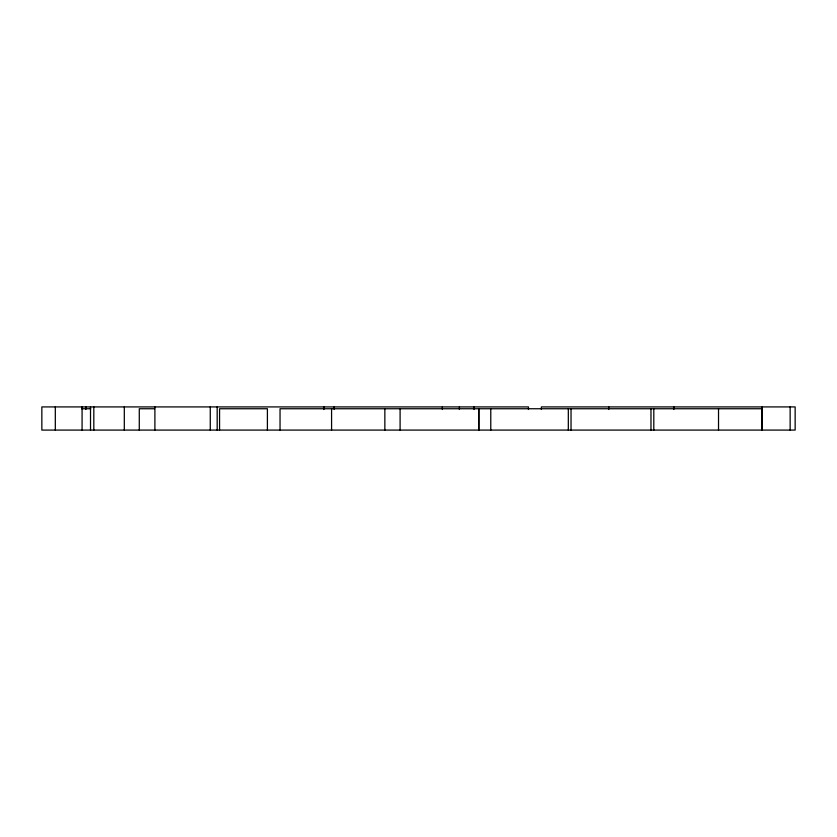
<?xml version="1.0" encoding="UTF-8"?>
<svg xmlns="http://www.w3.org/2000/svg" width="837" height="837" viewBox="0 0 837 837"><rect width="100%" height="100%" fill="white"/><g stroke="black" fill="none" stroke-linecap="round" stroke-linejoin="round"><path stroke-width="1.26" d="M81.534 408.749L90.731 408.749M154.636 408.749L139.277 408.749L139.277 430.082M790.138 406.918L790.138 430.082M762.183 406.918L762.183 430.082M762.036 430.082L762.036 408.749L280.039 408.749L280.039 430.082M718.523 408.749L718.523 430.082M673.869 406.918L673.869 409.492M653.802 408.749L653.802 430.082M650.977 408.749L650.977 430.082M608.729 406.918L608.729 409.492M571.033 408.749L571.033 430.082M568.323 408.749L568.323 430.082M541.372 409.492L541.372 406.918L795.15 406.918L795.15 430.082L41.85 430.082L41.85 406.918L528.461 406.918L528.461 409.492M490.775 408.749L490.775 430.082M478.963 408.749L478.963 430.082M478.659 408.749L478.659 430.082M474.024 406.918L474.024 409.492M459.408 406.918L459.408 409.492M442.365 406.918L442.375 409.492M400.096 408.749L400.096 430.082M384.853 408.749L384.853 430.082M334.172 406.918L334.172 409.492M331.578 408.749L331.578 430.082M323.929 406.918L323.929 409.492M267.401 430.082L267.401 408.749L219.566 408.749L219.566 430.082M217.181 406.918L217.181 430.082M210.265 406.918L210.265 430.082M154.897 406.918L154.897 430.082M124.305 406.918L124.305 430.082M93.817 406.918L93.817 430.082M90.511 406.918L90.511 430.082M85.845 406.918L85.845 409.492M82.078 406.918L82.078 430.082M55.315 406.918L55.315 430.082"/></g></svg>
